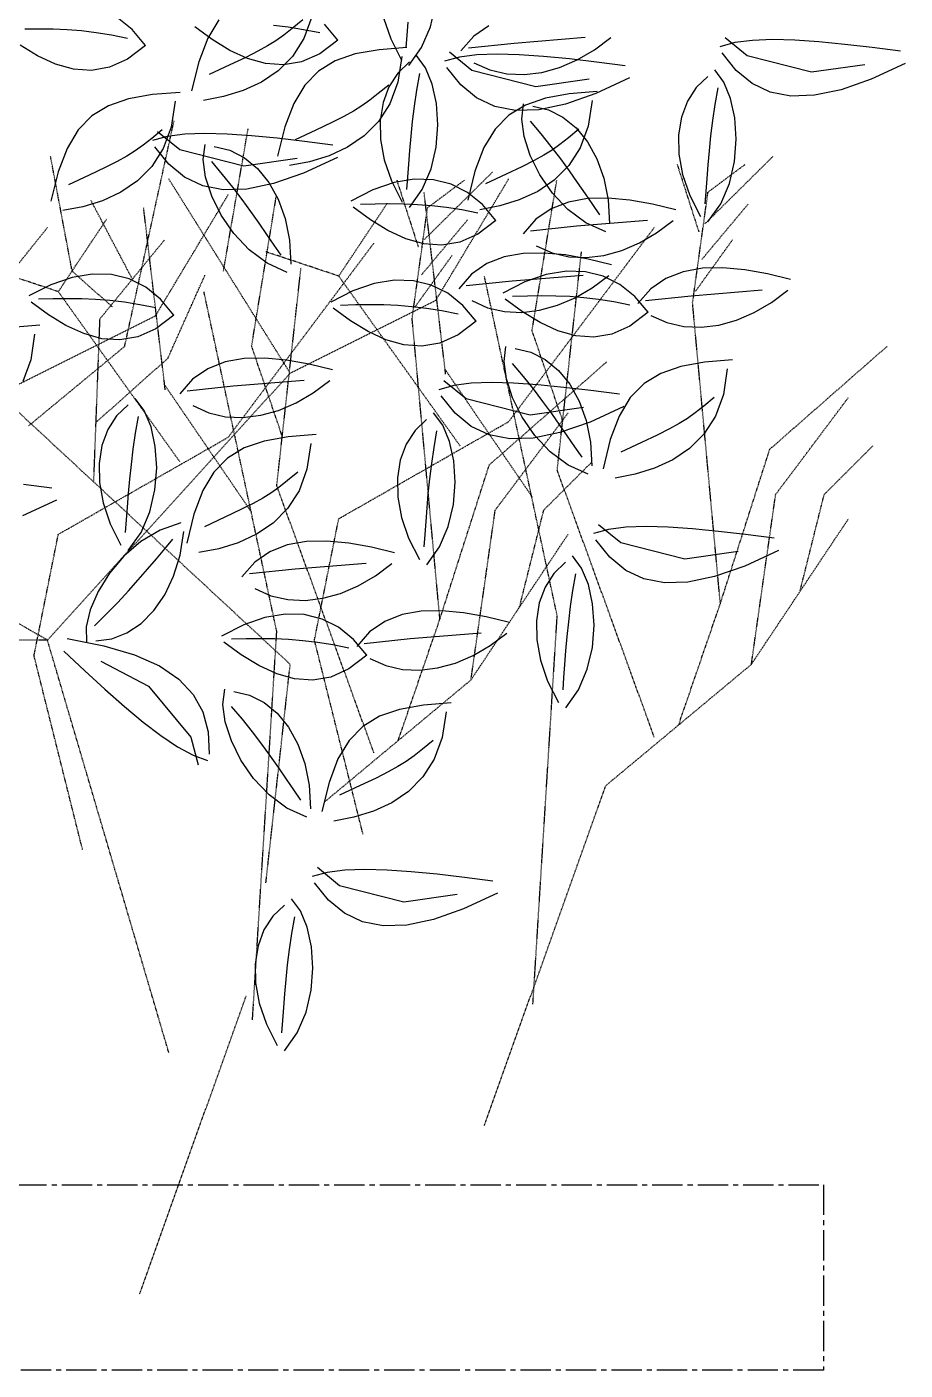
# Model space of a CAD drawing. Header units: millimetres. Extents: x 12377 to 30673, y 89761 to 101952.
# Drawn here: x 26228.5 to 26405.3, y 94883.9 to 95154.4 of the extents above; entities that cross this region are included whole.
import ezdxf

# ---------------------------------------------------------------- set-up
doc = ezdxf.new("R2010")
doc.units = ezdxf.units.MM
doc.linetypes.add('CENTER2', pattern=[28.575, 19.05, -3.175, 3.175, -3.175])
doc.linetypes.add('DASHED2', pattern=[0.375, 0.25, -0.125])

# ---------------------------------------------------------------- blocks, each defined once
blk = doc.blocks.new('A$C39D603B2')
for p, q in [((793.9, 1747.32), (797.11, 1761.11)), ((606.36, 1745.59), (596.96, 1753.19)), ((660.81, 1751.75), (653.8, 1740.13)), ((713.6, 1751.75), (707.04, 1746.38)), ((719.36, 1753.61), (714.34, 1740.01)), ((764.42, 1752.98), (768.93, 1739.8)), ((779.66, 1750.37), (779.05, 1742.2)), ((547.86, 1745.94), (538.85, 1745.85)), ((556.69, 1745.83), (547.86, 1745.94)), ((565.49, 1745.44), (556.69, 1745.83)), ((574.42, 1744.74), (565.49, 1745.44)), ((583.61, 1743.65), (574.42, 1744.74)), ((593.22, 1742.12), (583.61, 1743.65)), ((603.4, 1740.09), (593.22, 1742.12)), ((614.74, 1735.59), (606.36, 1745.59)), ((656.6, 1739.3), (645.7, 1747.26)), ((704.47, 1747.07), (695.27, 1748.16)), ((701.64, 1742.12), (696.7, 1738.57)), ((707.04, 1746.38), (701.64, 1742.12)), ((714.08, 1745.54), (704.47, 1747.07)), ((724.26, 1743.52), (714.08, 1745.54)), ((735.6, 1739.01), (727.22, 1749.01)), ((779.05, 1742.2), (778.44, 1734.41)), ((788.37, 1734.41), (793.9, 1747.32)), ((821.17, 1741.43), (813.11, 1732.21)), ((830.74, 1748.03), (821.17, 1741.43)), ((546.81, 1729.12), (535.75, 1735.88)), ((614.74, 1735.59), (603.4, 1726.98)), ((653.8, 1740.13), (648.18, 1725.34)), ((667.67, 1732.54), (656.6, 1739.3)), ((691.53, 1735.32), (685.44, 1731.97)), ((696.7, 1738.57), (691.53, 1735.32)), ((714.34, 1740.01), (707.12, 1728.77)), ((735.6, 1739.01), (724.26, 1730.4)), ((761.57, 1732.96), (746.61, 1730.28)), ((779.14, 1734.36), (761.57, 1732.96)), ((768.93, 1739.8), (775.71, 1726.46)), ((780.34, 1723.08), (788.37, 1734.41)), ((846.67, 1736.96), (817.8, 1733.98)), ((891.36, 1740.64), (846.67, 1736.96)), ((886.29, 1726.55), (897.1, 1732.84)), ((897.1, 1732.84), (907.46, 1740.56)), ((985.42, 1737.4), (976.06, 1734.82)), ((993.25, 1729.01), (979.3, 1740.43)), ((996.49, 1738.85), (985.42, 1737.4)), ((1009.11, 1739.32), (996.49, 1738.85)), ((1023.12, 1738.95), (1009.11, 1739.32)), ((1038.34, 1737.9), (1023.12, 1738.95)), ((1054.61, 1736.29), (1038.34, 1737.9)), ((1071.76, 1734.27), (1054.61, 1736.29)), ((1089.63, 1731.99), (1071.76, 1734.27)), ((558, 1723.96), (546.81, 1729.12)), ((603.4, 1726.98), (592.03, 1721.89)), ((648.18, 1725.34), (643.68, 1706.98)), ((678.86, 1727.38), (667.67, 1732.54)), ((677.75, 1728.13), (667.76, 1723.37)), ((685.44, 1731.97), (677.75, 1728.13)), ((690.15, 1724.19), (678.86, 1727.38)), ((707.12, 1728.77), (698.09, 1719.69)), ((712.88, 1725.31), (701.5, 1723.38)), ((724.26, 1730.4), (712.88, 1725.31)), ((734, 1725.93), (723.51, 1719.54)), ((746.61, 1730.28), (734, 1725.93)), ((780.65, 1725.26), (773.36, 1718.3)), ((775.89, 1728.75), (773.44, 1712.59)), ((790.76, 1721.66), (785.06, 1729.33)), ((812.11, 1728.28), (802.75, 1725.71)), ((819.94, 1719.9), (806, 1731.32)), ((823.19, 1729.74), (812.11, 1728.28)), ((821.27, 1724.76), (831.32, 1720.27)), ((835.81, 1730.21), (823.19, 1729.74)), ((849.82, 1729.84), (835.81, 1730.21)), ((865.04, 1728.79), (849.82, 1729.84)), ((881.31, 1727.18), (865.04, 1728.79)), ((875.2, 1721.81), (886.29, 1726.55)), ((898.46, 1725.16), (881.31, 1727.18)), ((916.33, 1722.88), (898.46, 1725.16)), ((986.31, 1719.98), (977.51, 1730.98)), ((1033.54, 1718.75), (993.25, 1729.01)), ((1092.52, 1724.3), (1071.19, 1714.45)), ((569.29, 1720.77), (558, 1723.96)), ((580.64, 1719.95), (569.29, 1720.77)), ((592.03, 1721.89), (580.64, 1719.95)), ((667.76, 1723.37), (654.79, 1717.31)), ((698.09, 1719.69), (687.61, 1712.58)), ((701.5, 1723.38), (690.15, 1724.19)), ((723.51, 1719.54), (714.89, 1710.74)), ((773.36, 1718.3), (767.81, 1709.68)), ((786.96, 1717.99), (785.12, 1707.54)), ((795.04, 1711.37), (790.76, 1721.66)), ((813, 1710.87), (804.2, 1721.87)), ((860.24, 1709.64), (819.94, 1719.9)), ((831.32, 1720.27), (841.9, 1717.83)), ((841.9, 1717.83), (852.84, 1717.35)), ((852.84, 1717.35), (864, 1718.7)), ((864, 1718.7), (875.2, 1721.81)), ((968.38, 1716.15), (961.09, 1709.19)), ((978.49, 1712.55), (972.78, 1720.22)), ((996.31, 1711.74), (986.31, 1719.98)), ((1067.11, 1723.5), (1033.54, 1718.75)), ((687.61, 1712.58), (676.06, 1707.24)), ((714.89, 1710.74), (707.89, 1699.12)), ((767.68, 1710.74), (761.13, 1705.37)), ((767.81, 1709.68), (764.09, 1699.66)), ((773.44, 1712.59), (768.42, 1699)), ((785.12, 1707.54), (783.64, 1697.47)), ((797.71, 1699.15), (795.04, 1711.37)), ((823, 1702.63), (813, 1710.87)), ((893.81, 1714.39), (860.24, 1709.64)), ((919.22, 1715.19), (897.88, 1705.34)), ((961.09, 1709.19), (955.54, 1700.57)), ((974.68, 1708.88), (972.85, 1698.43)), ((982.77, 1702.26), (978.49, 1712.55)), ((1007.7, 1706.33), (996.31, 1711.74)), ((1052.23, 1707.81), (1035.47, 1704.29)), ((1071.19, 1714.45), (1052.23, 1707.81)), ((604.04, 1702), (591.44, 1697.66)), ((619, 1704.69), (604.04, 1702)), ((636.57, 1706.09), (619, 1704.69)), ((633.33, 1700.48), (630.88, 1684.32)), ((663.82, 1703.47), (651.26, 1701.06)), ((676.06, 1707.24), (663.82, 1703.47)), ((707.89, 1699.12), (702.26, 1684.33)), ((755.72, 1701.11), (750.78, 1697.56)), ((761.13, 1705.37), (755.72, 1701.11)), ((768.42, 1699), (761.2, 1687.76)), ((764.09, 1699.66), (762.29, 1688.47)), ((798.59, 1685.7), (797.71, 1699.15)), ((834.4, 1697.22), (823, 1702.63)), ((866.3, 1702.52), (853.7, 1698.17)), ((881.26, 1705.2), (866.3, 1702.52)), ((897.88, 1705.34), (878.93, 1698.7)), ((898.83, 1706.6), (881.26, 1705.2)), ((895.59, 1700.99), (893.14, 1684.83)), ((955.54, 1700.57), (951.82, 1690.54)), ((985.43, 1690.04), (982.77, 1702.26)), ((1020.69, 1703.82), (1007.7, 1706.33)), ((1035.47, 1704.29), (1020.69, 1703.82)), ((580.94, 1691.27), (572.32, 1682.46)), ((591.44, 1697.66), (580.94, 1691.27)), ((739.52, 1690.96), (731.83, 1687.12)), ((745.61, 1694.31), (739.52, 1690.96)), ((750.78, 1697.56), (745.61, 1694.31)), ((783.64, 1697.47), (782.46, 1687.78)), ((847.38, 1694.71), (834.4, 1697.22)), ((843.21, 1691.78), (834.58, 1682.98)), ((853.7, 1698.17), (843.21, 1691.78)), ((862.16, 1695.18), (847.38, 1694.71)), ((851.44, 1689.34), (852.52, 1698.84)), ((858.37, 1697.53), (868.18, 1695.18)), ((878.93, 1698.7), (862.16, 1695.18)), ((868.18, 1695.18), (877.31, 1690.52)), ((877.31, 1690.52), (885.56, 1683.71)), ((951.82, 1690.54), (950.02, 1679.35)), ((972.85, 1698.43), (971.37, 1688.36)), ((572.32, 1682.46), (565.32, 1670.85)), ((625.11, 1682.47), (618.56, 1677.1)), ((630.88, 1684.32), (625.85, 1670.72)), ((702.26, 1684.33), (697.76, 1665.97)), ((721.84, 1682.36), (708.87, 1676.3)), ((731.83, 1687.12), (721.84, 1682.36)), ((761.2, 1687.76), (752.17, 1678.68)), ((762.29, 1688.47), (762.51, 1676.37)), ((782.46, 1687.78), (781.51, 1678.47)), ((797.52, 1671.73), (798.59, 1685.7)), ((834.58, 1682.98), (827.58, 1671.36)), ((852.91, 1678.3), (851.44, 1689.34)), ((856.58, 1688.08), (863.41, 1679.96)), ((887.37, 1682.98), (880.82, 1677.61)), ((885.56, 1683.71), (892.73, 1674.94)), ((893.14, 1684.83), (888.11, 1671.24)), ((971.37, 1688.36), (970.18, 1678.67)), ((986.32, 1676.59), (985.43, 1690.04)), ((618.56, 1677.1), (613.15, 1672.84)), ((628.37, 1678.32), (619.01, 1675.75)), ((636.2, 1669.94), (622.26, 1681.36)), ((639.45, 1679.78), (628.37, 1678.32)), ((652.07, 1680.25), (639.45, 1679.78)), ((666.08, 1679.88), (652.07, 1680.25)), ((681.3, 1678.83), (666.08, 1679.88)), ((697.57, 1677.22), (681.3, 1678.83)), ((714.72, 1675.2), (697.57, 1677.22)), ((732.59, 1672.92), (714.72, 1675.2)), ((752.17, 1678.68), (741.69, 1671.57)), ((762.51, 1676.37), (764.82, 1663.6)), ((781.51, 1678.47), (780.73, 1669.54)), ((856.75, 1666.39), (852.91, 1678.3)), ((863.41, 1679.96), (869.75, 1672)), ((880.82, 1677.61), (875.42, 1673.35)), ((892.73, 1674.94), (898.63, 1664.37)), ((950.02, 1679.35), (950.24, 1667.25)), ((970.18, 1678.67), (969.23, 1669.36)), ((985.24, 1662.62), (986.32, 1676.59)), ((565.32, 1670.85), (559.69, 1656.06)), ((603.04, 1666.04), (596.96, 1662.69)), ((608.21, 1669.28), (603.04, 1666.04)), ((613.15, 1672.84), (608.21, 1669.28)), ((625.85, 1670.72), (618.64, 1659.49)), ((629.26, 1660.91), (620.46, 1671.91)), ((676.5, 1659.68), (636.2, 1669.94)), ((651.04, 1663.85), (652.12, 1673.34)), ((657.97, 1672.04), (667.78, 1669.68)), ((667.78, 1669.68), (676.91, 1665.02)), ((735.48, 1665.23), (714.14, 1655.38)), ((730.14, 1666.23), (717.9, 1662.46)), ((741.69, 1671.57), (730.14, 1666.23)), ((780.73, 1669.54), (780.07, 1660.99)), ((794.3, 1657.94), (797.52, 1671.73)), ((827.58, 1671.36), (821.95, 1656.57)), ((862.74, 1654.32), (856.75, 1666.39)), ((865.3, 1666.55), (859.22, 1663.2)), ((870.47, 1669.8), (865.3, 1666.55)), ((869.75, 1672), (875.65, 1664.22)), ((875.42, 1673.35), (870.47, 1669.8)), ((888.11, 1671.24), (880.9, 1660)), ((950.24, 1667.25), (952.55, 1654.49)), ((969.23, 1669.36), (968.46, 1660.43)), ((589.26, 1658.84), (579.27, 1654.09)), ((596.96, 1662.69), (589.26, 1658.84)), ((618.64, 1659.49), (609.6, 1650.41)), ((639.26, 1652.67), (629.26, 1660.91)), ((652.51, 1652.8), (651.04, 1663.85)), ((656.18, 1662.59), (663.01, 1654.47)), ((710.07, 1664.43), (676.5, 1659.68)), ((676.91, 1665.02), (685.16, 1658.22)), ((685.16, 1658.22), (692.33, 1649.45)), ((717.9, 1662.46), (705.35, 1660.05)), ((764.82, 1663.6), (769.33, 1650.43)), ((780.07, 1660.99), (779.46, 1652.82)), ((788.77, 1645.03), (794.3, 1657.94)), ((851.52, 1659.36), (841.54, 1654.6)), ((859.22, 1663.2), (851.52, 1659.36)), ((880.9, 1660), (871.86, 1650.92)), ((875.65, 1664.22), (881.15, 1656.65)), ((881.15, 1656.65), (886.3, 1649.32)), ((898.63, 1664.37), (903.04, 1652.17)), ((968.46, 1660.43), (967.79, 1651.88)), ((982.03, 1648.83), (985.24, 1662.62)), ((559.69, 1656.06), (555.19, 1637.7)), ((579.27, 1654.09), (566.3, 1648.02)), ((609.6, 1650.41), (599.12, 1643.3)), ((650.66, 1647.26), (639.26, 1652.67)), ((656.34, 1640.89), (652.51, 1652.8)), ((663.01, 1654.47), (669.35, 1646.5)), ((695.19, 1648.74), (678.42, 1645.22)), ((692.33, 1649.45), (698.23, 1638.88)), ((714.14, 1655.38), (695.19, 1648.74)), ((771.03, 1649.32), (757.68, 1644.74)), ((769.33, 1650.43), (776.11, 1637.08)), ((783.75, 1651.45), (771.03, 1649.32)), ((779.46, 1652.82), (778.85, 1645.03)), ((795.77, 1651.13), (783.75, 1651.45)), ((806.99, 1648.37), (795.77, 1651.13)), ((817.34, 1643.19), (806.99, 1648.37)), ((821.95, 1656.57), (817.45, 1638.21)), ((841.54, 1654.6), (828.56, 1648.54)), ((871.86, 1650.92), (861.38, 1643.81)), ((870.69, 1642.78), (862.74, 1654.32)), ((886.3, 1649.32), (891.17, 1642.26)), ((903.04, 1652.17), (905.76, 1638.52)), ((952.55, 1654.49), (957.06, 1641.31)), ((967.79, 1651.88), (967.19, 1643.71)), ((976.5, 1635.91), (982.03, 1648.83)), ((599.12, 1643.3), (587.57, 1637.96)), ((663.64, 1644.75), (650.66, 1647.26)), ((662.34, 1628.82), (656.34, 1640.89)), ((678.42, 1645.22), (663.64, 1644.75)), ((669.35, 1646.5), (675.24, 1638.72)), ((757.68, 1644.74), (743.78, 1637.68)), ((780.75, 1633.7), (788.77, 1645.03)), ((826.74, 1635.59), (817.34, 1643.19)), ((861.38, 1643.81), (849.83, 1638.47)), ((880.39, 1632.47), (870.69, 1642.78)), ((891.17, 1642.26), (895.8, 1635.5)), ((957.06, 1641.31), (963.84, 1627.97)), ((967.19, 1643.71), (966.58, 1635.92)), ((575.33, 1634.18), (562.78, 1631.78)), ((587.57, 1637.96), (575.33, 1634.18)), ((675.24, 1638.72), (680.74, 1631.15)), ((698.23, 1638.88), (702.64, 1626.68)), ((756.13, 1625.88), (745.22, 1633.84)), ((759.24, 1635.85), (749.92, 1635.61)), ((768.24, 1635.94), (759.24, 1635.85)), ((777.07, 1635.83), (768.24, 1635.94)), ((785.87, 1635.44), (777.07, 1635.83)), ((794.8, 1634.74), (785.87, 1635.44)), ((803.99, 1633.65), (794.8, 1634.74)), ((813.6, 1632.12), (803.99, 1633.65)), ((823.78, 1630.1), (813.6, 1632.12)), ((837.59, 1634.7), (825.04, 1632.29)), ((835.12, 1625.59), (826.74, 1635.59)), ((849.83, 1638.47), (837.59, 1634.7)), ((869.83, 1632.9), (860.26, 1626.3)), ((880.72, 1637.13), (869.83, 1632.9)), ((891.66, 1624.08), (880.39, 1632.47)), ((892.73, 1639.26), (880.72, 1637.13)), ((905.68, 1639.57), (892.73, 1639.26)), ((895.8, 1635.5), (900.24, 1629.07)), ((919.38, 1638.32), (905.68, 1639.57)), ((905.76, 1638.52), (906.6, 1623.57)), ((933.65, 1635.79), (919.38, 1638.32)), ((948.28, 1632.23), (933.65, 1635.79)), ((968.48, 1624.58), (976.5, 1635.91)), ((670.28, 1617.28), (662.34, 1628.82)), ((680.74, 1631.15), (685.9, 1623.82)), ((685.9, 1623.82), (690.77, 1616.76)), ((702.64, 1626.68), (705.36, 1613.02)), ((767.19, 1619.13), (756.13, 1625.88)), ((835.12, 1625.59), (823.78, 1616.98)), ((860.26, 1626.3), (852.2, 1617.08)), ((930.46, 1625.51), (885.77, 1621.83)), ((904.29, 1618.32), (891.66, 1624.08)), ((936.19, 1617.71), (946.56, 1625.43)), ((679.99, 1606.97), (670.28, 1617.28)), ((690.77, 1616.76), (695.4, 1610)), ((778.39, 1613.96), (767.19, 1619.13)), ((823.78, 1616.98), (812.41, 1611.9)), ((885.77, 1621.83), (856.89, 1618.85)), ((925.38, 1611.42), (936.19, 1617.71)), ((691.26, 1598.59), (679.99, 1606.97)), ((695.4, 1610), (699.84, 1603.58)), ((705.36, 1613.02), (706.2, 1598.08)), ((789.68, 1610.77), (778.39, 1613.96)), ((801.03, 1609.96), (789.68, 1610.77)), ((812.41, 1611.9), (801.03, 1609.96)), ((860.37, 1609.63), (870.41, 1605.14)), ((903.1, 1603.57), (914.3, 1606.68)), ((914.3, 1606.68), (925.38, 1611.42)), ((703.89, 1592.82), (691.26, 1598.59)), ((829.33, 1598.36), (819.76, 1591.77)), ((840.21, 1602.59), (829.33, 1598.36)), ((852.22, 1604.73), (840.21, 1602.59)), ((865.18, 1605.04), (852.22, 1604.73)), ((878.88, 1603.79), (865.18, 1605.04)), ((870.41, 1605.14), (880.99, 1602.7)), ((893.14, 1601.25), (878.88, 1603.79)), ((880.99, 1602.7), (891.94, 1602.21)), ((891.94, 1602.21), (903.1, 1603.57)), ((907.78, 1597.69), (893.14, 1601.25)), ((568.5, 1589.68), (555.14, 1585.09)), ((581.22, 1591.81), (568.5, 1589.68)), ((593.23, 1591.49), (581.22, 1591.81)), ((604.45, 1588.73), (593.23, 1591.49)), ((819.76, 1591.77), (811.69, 1582.55)), ((889.95, 1590.98), (845.26, 1587.3)), ((866.71, 1591.46), (853.36, 1586.87)), ((879.43, 1593.58), (866.71, 1591.46)), ((891.44, 1593.26), (879.43, 1593.58)), ((902.67, 1590.5), (891.44, 1593.26)), ((895.69, 1583.18), (906.05, 1590.9)), ((913.02, 1585.32), (902.67, 1590.5)), ((942.07, 1589.04), (932.5, 1582.45)), ((952.96, 1593.27), (942.07, 1589.04)), ((964.97, 1595.41), (952.96, 1593.27)), ((977.92, 1595.72), (964.97, 1595.41)), ((991.62, 1594.47), (977.92, 1595.72)), ((1005.89, 1591.93), (991.62, 1594.47)), ((1020.52, 1588.37), (1005.89, 1591.93)), ((555.14, 1585.09), (541.24, 1578.04)), ((614.8, 1583.55), (604.45, 1588.73)), ((624.21, 1575.95), (614.8, 1583.55)), ((745.18, 1581.24), (731.27, 1574.18)), ((758.53, 1585.82), (745.18, 1581.24)), ((771.25, 1587.95), (758.53, 1585.82)), ((783.26, 1587.63), (771.25, 1587.95)), ((794.48, 1584.87), (783.26, 1587.63)), ((804.84, 1579.69), (794.48, 1584.87)), ((845.26, 1587.3), (816.39, 1584.32)), ((853.36, 1586.87), (839.46, 1579.81)), ((884.88, 1576.89), (895.69, 1583.18)), ((922.42, 1577.73), (913.02, 1585.32)), ((932.5, 1582.45), (924.44, 1573.23)), ((1002.7, 1581.66), (958.01, 1577.98)), ((1008.43, 1573.86), (1018.8, 1581.58)), ((553.59, 1566.24), (542.69, 1574.2)), ((556.7, 1576.21), (547.38, 1575.96)), ((565.7, 1576.3), (556.7, 1576.21)), ((574.53, 1576.19), (565.7, 1576.3)), ((583.33, 1575.8), (574.53, 1576.19)), ((592.26, 1575.1), (583.33, 1575.8)), ((601.46, 1574.01), (592.26, 1575.1)), ((611.07, 1572.48), (601.46, 1574.01)), ((621.24, 1570.45), (611.07, 1572.48)), ((632.58, 1565.95), (624.21, 1575.95)), ((746.73, 1572.35), (737.41, 1572.11)), ((755.73, 1572.44), (746.73, 1572.35)), ((764.56, 1572.33), (755.73, 1572.44)), ((773.37, 1571.95), (764.56, 1572.33)), ((814.24, 1572.09), (804.84, 1579.69)), ((822.62, 1562.09), (814.24, 1572.09)), ((819.86, 1575.1), (829.91, 1570.61)), ((851.81, 1568.01), (840.9, 1575.97)), ((854.92, 1577.98), (845.59, 1577.74)), ((863.92, 1578.08), (854.92, 1577.98)), ((862.59, 1569.04), (873.79, 1572.14)), ((872.75, 1577.96), (863.92, 1578.08)), ((881.55, 1577.58), (872.75, 1577.96)), ((873.79, 1572.14), (884.88, 1576.89)), ((890.48, 1576.87), (881.55, 1577.58)), ((899.67, 1575.78), (890.48, 1576.87)), ((909.28, 1574.25), (899.67, 1575.78)), ((919.46, 1572.23), (909.28, 1574.25)), ((930.8, 1567.73), (922.42, 1577.73)), ((958.01, 1577.98), (929.13, 1575)), ((997.62, 1567.57), (1008.43, 1573.86)), ((564.66, 1559.48), (553.59, 1566.24)), ((632.58, 1565.95), (621.25, 1557.34)), ((743.62, 1562.38), (732.72, 1570.34)), ((782.29, 1571.24), (773.37, 1571.95)), ((791.49, 1570.15), (782.29, 1571.24)), ((801.1, 1568.62), (791.49, 1570.15)), ((811.28, 1566.6), (801.1, 1568.62)), ((829.91, 1570.61), (840.48, 1568.17)), ((840.48, 1568.17), (851.43, 1567.68)), ((851.43, 1567.68), (862.59, 1569.04)), ((862.87, 1561.26), (851.81, 1568.01)), ((930.8, 1567.73), (919.46, 1559.11)), ((932.61, 1565.78), (942.65, 1561.29)), ((986.54, 1562.82), (997.62, 1567.57)), ((548.19, 1559.6), (530.62, 1558.2)), ((575.85, 1554.32), (564.66, 1559.48)), ((621.25, 1557.34), (609.87, 1552.25)), ((754.69, 1555.63), (743.62, 1562.38)), ((765.88, 1550.46), (754.69, 1555.63)), ((822.62, 1562.09), (811.28, 1553.48)), ((874.06, 1556.09), (862.87, 1561.26)), ((885.35, 1552.91), (874.06, 1556.09)), ((919.46, 1559.11), (908.09, 1554.03)), ((942.65, 1561.29), (953.23, 1558.85)), ((953.23, 1558.85), (964.18, 1558.36)), ((964.18, 1558.36), (975.33, 1559.72)), ((975.33, 1559.72), (986.54, 1562.82)), ((544.94, 1553.99), (542.49, 1537.83)), ((587.14, 1551.13), (575.85, 1554.32)), ((598.49, 1550.31), (587.14, 1551.13)), ((609.87, 1552.25), (598.49, 1550.31)), ((777.17, 1547.28), (765.88, 1550.46)), ((788.52, 1546.46), (777.17, 1547.28)), ((799.9, 1548.4), (788.52, 1546.46)), ((811.28, 1553.48), (799.9, 1548.4)), ((896.71, 1552.09), (885.35, 1552.91)), ((908.09, 1554.03), (896.71, 1552.09)), ((676.77, 1538.62), (664.75, 1536.48)), ((689.72, 1538.93), (676.77, 1538.62)), ((703.42, 1537.68), (689.72, 1538.93)), ((840.28, 1536.82), (841.36, 1546.31)), ((847.21, 1545.01), (857.02, 1542.66)), ((857.02, 1542.66), (866.15, 1537.99)), ((542.49, 1537.83), (537.47, 1524.23)), ((653.87, 1532.25), (644.3, 1525.66)), ((664.75, 1536.48), (653.87, 1532.25)), ((717.69, 1535.14), (703.42, 1537.68)), ((732.32, 1531.58), (717.69, 1535.14)), ((841.75, 1525.77), (840.28, 1536.82)), ((845.42, 1535.56), (852.25, 1527.44)), ((866.15, 1537.99), (874.4, 1531.19)), ((874.4, 1531.19), (881.57, 1522.42)), ((951.36, 1533.63), (938.76, 1529.29)), ((966.33, 1536.32), (951.36, 1533.63)), ((983.89, 1537.72), (966.33, 1536.32)), ((980.65, 1532.11), (978.2, 1515.95)), ((644.3, 1525.66), (636.24, 1516.44)), ((714.5, 1524.87), (669.81, 1521.19)), ((720.23, 1517.07), (730.6, 1524.79)), ((808.55, 1521.62), (799.19, 1519.05)), ((816.38, 1513.24), (802.43, 1524.66)), ((819.62, 1523.07), (808.55, 1521.62)), ((832.25, 1523.54), (819.62, 1523.07)), ((846.25, 1523.18), (832.25, 1523.54)), ((845.59, 1513.86), (841.75, 1525.77)), ((861.47, 1522.12), (846.25, 1523.18)), ((852.25, 1527.44), (858.59, 1519.48)), ((877.74, 1520.51), (861.47, 1522.12)), ((881.57, 1522.42), (887.47, 1511.85)), ((928.27, 1522.9), (919.64, 1514.09)), ((938.76, 1529.29), (928.27, 1522.9)), ((613.9, 1505.89), (608.19, 1513.55)), ((669.81, 1521.19), (640.93, 1518.21)), ((709.42, 1510.78), (720.23, 1517.07)), ((809.44, 1504.21), (800.64, 1515.21)), ((856.68, 1502.98), (816.38, 1513.24)), ((851.58, 1501.79), (845.59, 1513.86)), ((858.59, 1519.48), (864.48, 1511.69)), ((894.9, 1518.5), (877.74, 1520.51)), ((912.76, 1516.21), (894.9, 1518.5)), ((919.64, 1514.09), (912.64, 1502.48)), ((972.43, 1514.1), (965.88, 1508.73)), ((978.2, 1515.95), (973.18, 1502.35)), ((603.79, 1509.49), (596.49, 1502.53)), ((618.17, 1495.6), (613.9, 1505.89)), ((644.4, 1508.99), (654.45, 1504.5)), ((654.45, 1504.5), (665.03, 1502.06)), ((687.13, 1502.93), (698.34, 1506.03)), ((698.34, 1506.03), (709.42, 1510.78)), ((890.24, 1507.73), (856.68, 1502.98)), ((864.48, 1511.69), (869.98, 1504.12)), ((887.47, 1511.85), (891.88, 1499.65)), ((915.66, 1508.53), (894.32, 1498.68)), ((965.88, 1508.73), (960.48, 1504.47)), ((596.49, 1502.53), (590.94, 1493.91)), ((610.09, 1502.22), (608.26, 1491.77)), ((665.03, 1502.06), (675.98, 1501.57)), ((675.98, 1501.57), (687.13, 1502.93)), ((791.51, 1500.37), (784.22, 1493.41)), ((801.62, 1496.78), (795.92, 1504.44)), ((805.9, 1486.48), (801.62, 1496.78)), ((819.44, 1495.97), (809.44, 1504.21)), ((859.52, 1490.25), (851.58, 1501.79)), ((869.98, 1504.12), (875.14, 1496.79)), ((875.14, 1496.79), (880.01, 1489.73)), ((894.32, 1498.68), (875.37, 1492.03)), ((891.88, 1499.65), (894.6, 1485.99)), ((912.64, 1502.48), (907.01, 1487.69)), ((950.37, 1497.67), (944.28, 1494.32)), ((955.54, 1500.91), (950.37, 1497.67)), ((960.48, 1504.47), (955.54, 1500.91)), ((973.18, 1502.35), (965.96, 1491.12)), ((590.94, 1493.91), (587.22, 1483.88)), ((608.26, 1491.77), (606.78, 1481.69)), ((620.84, 1483.38), (618.17, 1495.6)), ((704.4, 1489.43), (689.43, 1486.74)), ((721.96, 1490.83), (704.4, 1489.43)), ((784.22, 1493.41), (778.67, 1484.8)), ((797.82, 1493.1), (795.98, 1482.65)), ((830.83, 1490.55), (819.44, 1495.97)), ((843.82, 1488.04), (830.83, 1490.55)), ((858.6, 1488.51), (843.82, 1488.04)), ((875.37, 1492.03), (858.6, 1488.51)), ((869.23, 1479.94), (859.52, 1490.25)), ((880.01, 1489.73), (884.64, 1482.98)), ((907.01, 1487.69), (902.52, 1469.33)), ((936.59, 1490.47), (926.6, 1485.72)), ((944.28, 1494.32), (936.59, 1490.47)), ((965.96, 1491.12), (956.92, 1482.04)), ((587.22, 1483.88), (585.43, 1472.69)), ((606.78, 1481.69), (605.59, 1472.01)), ((621.73, 1469.93), (620.84, 1483.38)), ((676.83, 1482.4), (666.34, 1476.01)), ((689.43, 1486.74), (676.83, 1482.4)), ((718.72, 1485.22), (716.27, 1469.06)), ((778.67, 1484.8), (774.95, 1474.77)), ((795.98, 1482.65), (794.5, 1472.58)), ((808.57, 1474.26), (805.9, 1486.48)), ((880.5, 1471.56), (869.23, 1479.94)), ((884.64, 1482.98), (889.08, 1476.55)), ((894.6, 1485.99), (895.44, 1471.05)), ((926.6, 1485.72), (913.62, 1479.66)), ((956.92, 1482.04), (946.44, 1474.93)), ((585.43, 1472.69), (585.64, 1460.59)), ((605.59, 1472.01), (604.64, 1462.7)), ((666.34, 1476.01), (657.71, 1467.2)), ((774.95, 1474.77), (773.15, 1463.58)), ((794.5, 1472.58), (793.32, 1462.89)), ((809.45, 1460.82), (808.57, 1474.26)), ((893.13, 1465.79), (880.5, 1471.56)), ((946.44, 1474.93), (934.9, 1469.59)), ((604.64, 1462.7), (603.86, 1453.77)), ((620.65, 1455.96), (621.73, 1469.93)), ((657.71, 1467.2), (650.71, 1455.59)), ((710.51, 1467.21), (703.95, 1461.83)), ((716.27, 1469.06), (711.25, 1455.46)), ((773.15, 1463.58), (773.37, 1451.48)), ((793.32, 1462.89), (792.37, 1453.58)), ((922.66, 1465.81), (910.1, 1463.41)), ((934.9, 1469.59), (922.66, 1465.81)), ((555.72, 1457.14), (537.85, 1459.43)), ((585.64, 1460.59), (587.96, 1447.83)), ((603.86, 1453.77), (603.2, 1445.22)), ((617.44, 1442.17), (620.65, 1455.96)), ((650.71, 1455.59), (645.08, 1440.79)), ((693.61, 1454.02), (688.44, 1450.78)), ((698.55, 1457.57), (693.61, 1454.02)), ((703.95, 1461.83), (698.55, 1457.57)), ((711.25, 1455.46), (704.03, 1444.22)), ((808.38, 1446.85), (809.45, 1460.82)), ((558.61, 1449.46), (537.28, 1439.61)), ((587.96, 1447.83), (592.46, 1434.65)), ((682.35, 1447.43), (674.66, 1443.58)), ((688.44, 1450.78), (682.35, 1447.43)), ((773.37, 1451.48), (775.68, 1438.72)), ((792.37, 1453.58), (791.59, 1444.65)), ((805.16, 1433.05), (808.38, 1446.85)), ((602.59, 1437.05), (601.98, 1429.26)), ((603.2, 1445.22), (602.59, 1437.05)), ((611.91, 1429.25), (617.44, 1442.17)), ((645.08, 1440.79), (640.59, 1422.44)), ((664.67, 1438.83), (651.7, 1432.76)), ((674.66, 1443.58), (664.67, 1438.83)), ((704.03, 1444.22), (694.99, 1435.15)), ((775.68, 1438.72), (780.19, 1425.54)), ((791.59, 1444.65), (790.93, 1436.11)), ((592.46, 1434.65), (599.25, 1421.31)), ((603.88, 1417.92), (611.91, 1429.25)), ((623.86, 1430.73), (611.81, 1423.5)), ((637, 1435.22), (623.86, 1430.73)), ((636.46, 1414.97), (638.77, 1429.76)), ((694.99, 1435.15), (684.51, 1428.04)), ((790.93, 1436.11), (790.32, 1427.94)), ((799.63, 1420.14), (805.16, 1433.05)), ((905.85, 1431.02), (896.49, 1428.45)), ((913.68, 1422.64), (899.73, 1434.06)), ((916.92, 1432.47), (905.85, 1431.02)), ((929.54, 1432.95), (916.92, 1432.47)), ((943.55, 1432.58), (929.54, 1432.95)), ((958.77, 1431.52), (943.55, 1432.58)), ((975.04, 1429.91), (958.77, 1431.52)), ((992.19, 1427.9), (975.04, 1429.91)), ((611.81, 1423.5), (601.13, 1414.2)), ((626.84, 1418.96), (631.9, 1424.91)), ((672.97, 1422.7), (660.73, 1418.92)), ((684.51, 1428.04), (672.97, 1422.7)), ((703.85, 1421.35), (692.96, 1417.12)), ((715.86, 1423.49), (703.85, 1421.35)), ((728.81, 1423.8), (715.86, 1423.49)), ((742.52, 1422.55), (728.81, 1423.8)), ((756.78, 1420.01), (742.52, 1422.55)), ((771.42, 1416.45), (756.78, 1420.01)), ((780.19, 1425.54), (786.97, 1412.2)), ((790.32, 1427.94), (789.71, 1420.15)), ((791.61, 1408.81), (799.63, 1420.14)), ((906.74, 1413.61), (897.94, 1424.61)), ((953.97, 1412.38), (913.68, 1422.64)), ((1010.06, 1425.62), (992.19, 1427.9)), ((601.13, 1414.2), (592.08, 1403.51)), ((616.02, 1406.15), (621.57, 1412.69)), ((621.57, 1412.69), (626.84, 1418.96)), ((632.39, 1401.65), (636.46, 1414.97)), ((660.73, 1418.92), (648.17, 1416.52)), ((692.96, 1417.12), (683.4, 1410.53)), ((889.03, 1406.84), (883.32, 1414.5)), ((916.74, 1405.37), (906.74, 1413.61)), ((987.54, 1417.13), (953.97, 1412.38)), ((1012.96, 1417.93), (991.62, 1408.08)), ((592.08, 1403.51), (584.92, 1392.09)), ((610.17, 1399.37), (616.02, 1406.15)), ((683.4, 1410.53), (675.33, 1401.31)), ((708.9, 1406.06), (680.02, 1403.08)), ((753.59, 1409.74), (708.9, 1406.06)), ((759.32, 1401.94), (769.69, 1409.66)), ((871.63, 1403.48), (866.07, 1394.86)), ((878.92, 1410.43), (871.63, 1403.48)), ((885.22, 1403.17), (883.39, 1392.71)), ((893.3, 1396.55), (889.03, 1406.84)), ((928.13, 1399.95), (916.74, 1405.37)), ((991.62, 1408.08), (972.66, 1401.43)), ((603.94, 1392.38), (610.17, 1399.37)), ((626.8, 1389.95), (632.39, 1401.65)), ((737.43, 1390.9), (748.52, 1395.65)), ((748.52, 1395.65), (759.32, 1401.94)), ((866.07, 1394.86), (862.36, 1384.83)), ((895.97, 1384.32), (893.3, 1396.55)), ((941.12, 1397.44), (928.13, 1399.95)), ((955.9, 1397.91), (941.12, 1397.44)), ((972.66, 1401.43), (955.9, 1397.91)), ((584.92, 1392.09), (579.93, 1380.62)), ((597.31, 1385.22), (603.94, 1392.38)), ((619.89, 1380.01), (626.8, 1389.95)), ((683.5, 1393.86), (693.54, 1389.37)), ((693.54, 1389.37), (704.12, 1386.93)), ((704.12, 1386.93), (715.07, 1386.44)), ((715.07, 1386.44), (726.23, 1387.8)), ((726.23, 1387.8), (737.43, 1390.9)), ((883.39, 1392.71), (881.91, 1382.64)), ((579.93, 1380.62), (577.37, 1369.77)), ((582.61, 1370.52), (590.21, 1377.92)), ((590.21, 1377.92), (597.31, 1385.22)), ((611.88, 1372), (619.89, 1380.01)), ((702.57, 1377.81), (689.84, 1375.68)), ((714.58, 1377.49), (702.57, 1377.81)), ((788.1, 1379.64), (776.09, 1377.5)), ((801.05, 1379.95), (788.1, 1379.64)), ((814.76, 1378.7), (801.05, 1379.95)), ((829.02, 1376.16), (814.76, 1378.7)), ((862.36, 1384.83), (860.56, 1373.64)), ((881.91, 1382.64), (880.72, 1372.95)), ((896.86, 1370.88), (895.97, 1384.32)), ((577.37, 1369.77), (577.51, 1360.22)), ((602.99, 1366.04), (611.88, 1372)), ((676.49, 1371.1), (662.59, 1364.04)), ((689.84, 1375.68), (676.49, 1371.1)), ((725.8, 1374.73), (714.58, 1377.49)), ((736.15, 1369.55), (725.8, 1374.73)), ((745.56, 1361.95), (736.15, 1369.55)), ((765.2, 1373.27), (755.64, 1366.68)), ((776.09, 1377.5), (765.2, 1373.27)), ((843.66, 1372.6), (829.02, 1376.16)), ((860.56, 1373.64), (860.77, 1361.54)), ((880.72, 1372.95), (879.77, 1363.64)), ((895.78, 1356.91), (896.86, 1370.88)), ((565.44, 1362.44), (588.51, 1357.93)), ((583.46, 1360.94), (593.45, 1362.31)), ((593.45, 1362.31), (602.99, 1366.04)), ((678.05, 1362.21), (668.73, 1361.97)), ((687.05, 1362.3), (678.05, 1362.21)), ((695.88, 1362.19), (687.05, 1362.3)), ((704.68, 1361.8), (695.88, 1362.19)), ((713.61, 1361.1), (704.68, 1361.8)), ((722.8, 1360.01), (713.61, 1361.1)), ((753.93, 1351.95), (745.56, 1361.95)), ((755.64, 1366.68), (747.57, 1357.46)), ((781.14, 1362.21), (752.26, 1359.22)), ((825.83, 1365.88), (781.14, 1362.21)), ((831.56, 1358.08), (841.93, 1365.81)), ((860.77, 1361.54), (863.09, 1348.78)), ((879.77, 1363.64), (878.99, 1354.71)), ((563.29, 1354.52), (576.44, 1342.2)), ((588.51, 1357.93), (607.77, 1352.22)), ((674.94, 1352.24), (664.04, 1360.2)), ((732.42, 1358.48), (722.8, 1360.01)), ((742.59, 1356.46), (732.42, 1358.48)), ((820.76, 1351.8), (831.56, 1358.08)), ((878.99, 1354.71), (878.33, 1346.17)), ((892.57, 1343.11), (895.78, 1356.91)), ((586.51, 1348.21), (616.51, 1332.4)), ((607.77, 1352.22), (623.42, 1345.26)), ((623.42, 1345.26), (635.67, 1336.98)), ((686, 1345.48), (674.94, 1352.24)), ((697.2, 1340.32), (686, 1345.48)), ((753.93, 1351.95), (742.59, 1343.34)), ((755.74, 1350), (765.78, 1345.51)), ((765.78, 1345.51), (776.36, 1343.08)), ((787.31, 1342.59), (798.47, 1343.95)), ((798.47, 1343.95), (809.67, 1347.05)), ((809.67, 1347.05), (820.76, 1351.8)), ((863.09, 1348.78), (867.6, 1335.6)), ((878.33, 1346.17), (877.72, 1338)), ((576.44, 1342.2), (589.16, 1330.52)), ((635.67, 1336.98), (644.73, 1327.34)), ((708.49, 1337.13), (697.2, 1340.32)), ((719.84, 1336.32), (708.49, 1337.13)), ((731.22, 1338.25), (719.84, 1336.32)), ((742.59, 1343.34), (731.22, 1338.25)), ((776.36, 1343.08), (787.31, 1342.59)), ((867.6, 1335.6), (874.38, 1322.26)), ((877.72, 1338), (877.11, 1330.21)), ((887.04, 1330.2), (892.57, 1343.11)), ((589.16, 1330.52), (601.41, 1319.69)), ((616.51, 1332.4), (643.16, 1300.49)), ((644.73, 1327.34), (650.8, 1316.28)), ((663.41, 1321.05), (664.5, 1330.54)), ((670.35, 1329.23), (680.15, 1326.88)), ((879.01, 1318.87), (887.04, 1330.2)), ((601.41, 1319.69), (613.13, 1309.92)), ((664.89, 1310), (663.41, 1321.05)), ((668.55, 1319.78), (675.39, 1311.67)), ((680.15, 1326.88), (689.28, 1322.22)), ((689.28, 1322.22), (697.53, 1315.42)), ((789.46, 1320.54), (774.5, 1317.86)), ((807.03, 1321.95), (789.46, 1320.54)), ((650.8, 1316.28), (654.08, 1303.75)), ((675.39, 1311.67), (681.72, 1303.7)), ((697.53, 1315.42), (704.71, 1306.64)), ((761.89, 1313.52), (751.4, 1307.13)), ((774.5, 1317.86), (761.89, 1313.52)), ((803.78, 1316.34), (801.33, 1300.18)), ((613.13, 1309.92), (624.27, 1301.43)), ((654.08, 1303.75), (654.77, 1289.68)), ((668.72, 1298.09), (664.89, 1310)), ((681.72, 1303.7), (687.62, 1295.92)), ((704.71, 1306.64), (710.6, 1296.07)), ((751.4, 1307.13), (742.78, 1298.32)), ((624.27, 1301.43), (634.78, 1294.42)), ((634.78, 1294.42), (644.6, 1289.11)), ((643.16, 1300.49), (647.78, 1283.07)), ((674.71, 1286.02), (668.72, 1298.09)), ((687.62, 1295.92), (693.12, 1288.35)), ((710.6, 1296.07), (715.01, 1283.88)), ((742.78, 1298.32), (735.77, 1286.71)), ((795.57, 1298.32), (789.01, 1292.95)), ((801.33, 1300.18), (796.31, 1286.58)), ((644.6, 1289.11), (653.7, 1285.72)), ((682.66, 1274.48), (674.71, 1286.02)), ((693.12, 1288.35), (698.28, 1281.02)), ((735.77, 1286.71), (730.15, 1271.91)), ((778.67, 1285.14), (773.5, 1281.89)), ((783.61, 1288.69), (778.67, 1285.14)), ((789.01, 1292.95), (783.61, 1288.69)), ((796.31, 1286.58), (789.09, 1275.34)), ((698.28, 1281.02), (703.14, 1273.96)), ((715.01, 1283.88), (717.74, 1270.22)), ((767.41, 1278.55), (759.72, 1274.7)), ((773.5, 1281.89), (767.41, 1278.55)), ((692.37, 1264.17), (682.66, 1274.48)), ((703.14, 1273.96), (707.77, 1267.2)), ((717.74, 1270.22), (718.57, 1255.27)), ((730.15, 1271.91), (725.65, 1253.55)), ((749.73, 1269.95), (736.76, 1263.88)), ((759.72, 1274.7), (749.73, 1269.95)), ((789.09, 1275.34), (780.06, 1266.27)), ((703.64, 1255.78), (692.37, 1264.17)), ((707.77, 1267.2), (712.21, 1260.78)), ((780.06, 1266.27), (769.58, 1259.16)), ((716.27, 1250.02), (703.64, 1255.78)), ((758.03, 1253.81), (745.79, 1250.04)), ((769.58, 1259.16), (758.03, 1253.81)), ((745.79, 1250.04), (733.23, 1247.64)), ((736.81, 1206.87), (722.87, 1218.29)), ((752.68, 1217.17), (740.05, 1216.7)), ((766.68, 1216.81), (752.68, 1217.17)), ((728.98, 1215.25), (719.62, 1212.68)), ((729.87, 1197.84), (721.07, 1208.83)), ((740.05, 1216.7), (728.98, 1215.25)), ((781.9, 1215.75), (766.68, 1216.81)), ((798.17, 1214.14), (781.9, 1215.75)), ((815.33, 1212.12), (798.17, 1214.14)), ((833.19, 1209.84), (815.33, 1212.12)), ((777.11, 1196.61), (736.81, 1206.87)), ((810.68, 1201.36), (777.11, 1196.61)), ((836.09, 1202.16), (814.75, 1192.31)), ((702.05, 1194.66), (694.76, 1187.7)), ((712.16, 1191.07), (706.45, 1198.73)), ((739.87, 1189.59), (729.87, 1197.84)), ((814.75, 1192.31), (795.8, 1185.66)), ((694.76, 1187.7), (689.21, 1179.08)), ((708.35, 1187.39), (706.52, 1176.94)), ((716.44, 1180.77), (712.16, 1191.07)), ((751.26, 1184.18), (739.87, 1189.59)), ((764.25, 1181.67), (751.26, 1184.18)), ((795.8, 1185.66), (779.03, 1182.14)), ((689.21, 1179.08), (685.49, 1169.06)), ((706.52, 1176.94), (705.04, 1166.87)), ((719.11, 1168.55), (716.44, 1180.77)), ((779.03, 1182.14), (764.25, 1181.67)), ((685.49, 1169.06), (683.69, 1157.87)), ((705.04, 1166.87), (703.86, 1157.18)), ((719.99, 1155.1), (719.11, 1168.55)), ((683.69, 1157.87), (683.91, 1145.77)), ((703.86, 1157.18), (702.9, 1147.87)), ((718.92, 1141.13), (719.99, 1155.1)), ((683.91, 1145.77), (686.22, 1133)), ((702.9, 1147.87), (702.13, 1138.94)), ((715.7, 1127.34), (718.92, 1141.13)), ((686.22, 1133), (690.73, 1119.83)), ((702.13, 1138.94), (701.47, 1130.39)), ((701.47, 1130.39), (700.86, 1122.22)), ((710.17, 1114.43), (715.7, 1127.34)), ((690.73, 1119.83), (697.51, 1106.48)), ((700.86, 1122.22), (700.25, 1114.44)), ((702.15, 1103.1), (710.17, 1114.43))]:
    blk.add_line(p, q)
at = {"linetype": 'DASHED2'}
for p, q in [((601.58, 1546.28), (632.63, 1688.16)), ((663.71, 1593.55), (679.23, 1683.17)), ((568.56, 1593.55), (554.98, 1665.73)), ((966.59, 1623.42), (1009.31, 1665.73)), ((949.12, 1660.77), (962.71, 1618.46)), ((968.53, 1643.34), (991.85, 1660.77)), ((705.7, 1529.45), (629.35, 1651.61)), ((772.72, 1650.96), (786.3, 1608.65)), ((790.18, 1613.61), (832.9, 1655.92)), ((792.12, 1633.53), (815.44, 1650.96)), ((797.32, 1575.26), (843.13, 1651.61)), ((857.86, 1556.24), (873.41, 1650.81)), ((620.91, 1565.45), (666.72, 1641.8)), ((681.45, 1546.43), (697, 1641)), ((803.49, 1528.85), (789.91, 1643.34)), ((958.83, 1573.64), (968.53, 1643.34)), ((606.45, 1588.59), (580.23, 1638.37)), ((627.08, 1519.04), (613.5, 1633.53)), ((736.24, 1590.53), (766.78, 1636.34)), ((782.42, 1563.83), (792.12, 1633.53)), ((964.65, 1601.03), (993.79, 1635.86)), ((559.83, 1580.72), (590.37, 1626.53)), ((788.24, 1591.22), (817.38, 1626.05)), ((491.92, 1544.72), (553, 1621.07)), ((843.13, 1498.91), (934.74, 1621.07)), ((586.06, 1563.68), (626.81, 1613.47)), ((666.72, 1489.1), (758.34, 1611.26)), ((960.77, 1581.11), (984.05, 1613.47)), ((736.24, 1590.53), (690.43, 1605.8)), ((784.36, 1571.3), (807.65, 1603.66)), ((873.67, 1468.37), (888.94, 1605.8)), ((559.83, 1580.72), (514.02, 1595.99)), ((593.82, 1571.16), (568.56, 1593.55)), ((628.75, 1538.8), (652.07, 1591.07)), ((697.26, 1458.56), (712.53, 1595.99)), ((812.59, 1483.64), (736.24, 1590.53)), ((873.67, 1376.75), (827.86, 1590.53)), ((636.18, 1473.83), (559.83, 1580.72)), ((697.26, 1366.95), (651.45, 1580.72)), ((705.7, 1529.45), (797.32, 1575.26)), ((976.29, 1384.48), (958.83, 1573.64)), ((529.29, 1519.64), (620.91, 1565.45)), ((582.17, 1461.63), (586.06, 1563.68)), ((799.88, 1374.68), (782.42, 1563.83)), ((877.29, 1498.98), (857.86, 1556.24)), ((705.7, 1346.21), (491.92, 1544.72)), ((541.39, 1496.49), (601.58, 1546.28)), ((584.12, 1498.98), (628.75, 1538.8)), ((700.89, 1489.17), (681.45, 1546.43)), ((1007.37, 1481.54), (1081.14, 1546.28)), ((857.86, 1451.67), (803.49, 1531.33)), ((830.96, 1471.73), (904.74, 1536.47)), ((553, 1361.48), (705.7, 1529.45)), ((681.45, 1441.86), (627.08, 1521.52)), ((1011.09, 1453.1), (1056.9, 1514.18)), ((736.24, 1437.83), (843.13, 1498.91)), ((834.69, 1443.29), (880.49, 1504.37)), ((559.83, 1428.02), (666.72, 1489.1)), ((553, 1361.48), (339.23, 1483.64)), ((976.29, 1384.48), (1007.37, 1481.54)), ((1041.63, 1453.1), (1072.17, 1483.64)), ((799.88, 1374.68), (830.96, 1471.73)), ((865.22, 1443.29), (895.76, 1473.83)), ((934.74, 1300.41), (873.67, 1468.37)), ((758.34, 1290.6), (697.26, 1458.56)), ((995.82, 1346.21), (1011.09, 1453.1)), ((1026.36, 1392.02), (1041.63, 1453.1)), ((720.97, 1361.48), (736.24, 1437.83)), ((819.42, 1336.41), (834.69, 1443.29)), ((849.96, 1382.22), (865.22, 1443.29)), ((995.82, 1346.21), (1056.9, 1437.83)), ((544.56, 1351.68), (559.83, 1428.02)), ((819.42, 1336.41), (880.49, 1428.02)), ((950.01, 1308.04), (976.29, 1384.48)), ((773.61, 1298.23), (799.88, 1374.68)), ((858.4, 1132.44), (873.67, 1376.75)), ((553, 1361.48), (522.46, 1361.48)), ((629.35, 1101.9), (553, 1361.48)), ((681.99, 1122.63), (697.26, 1366.95)), ((751.51, 1239.33), (720.97, 1361.48)), ((575.1, 1229.52), (544.56, 1351.68)), ((690.43, 1208.79), (705.7, 1346.21)), ((904.21, 1269.87), (995.82, 1346.21)), ((727.8, 1260.06), (819.42, 1336.41)), ((827.86, 1056.09), (904.21, 1269.87)), ((611.01, 950.04), (678.11, 1137.91))]:
    blk.add_line(p, q, dxfattribs=at)
at = {"linetype": 'CENTER2'}
for p, q in [((47.66, 1018.81), (1041.11, 1018.81)), ((1041.11, 1018.81), (1041.11, 902.13)), ((1041.11, 902.13), (47.66, 902.13))]:
    blk.add_line(p, q, dxfattribs=at)

msp = doc.modelspace()

# ---------------------------------------------------------------- block references
at = {"xscale": 0.3200000000000001, "yscale": 0.3200000000000001, "zscale": 0.3200000000000001}
msp.add_blockref('A$C39D603B2', (26055.68, 94595.21), dxfattribs=at)

doc.saveas('drawing.dxf')
